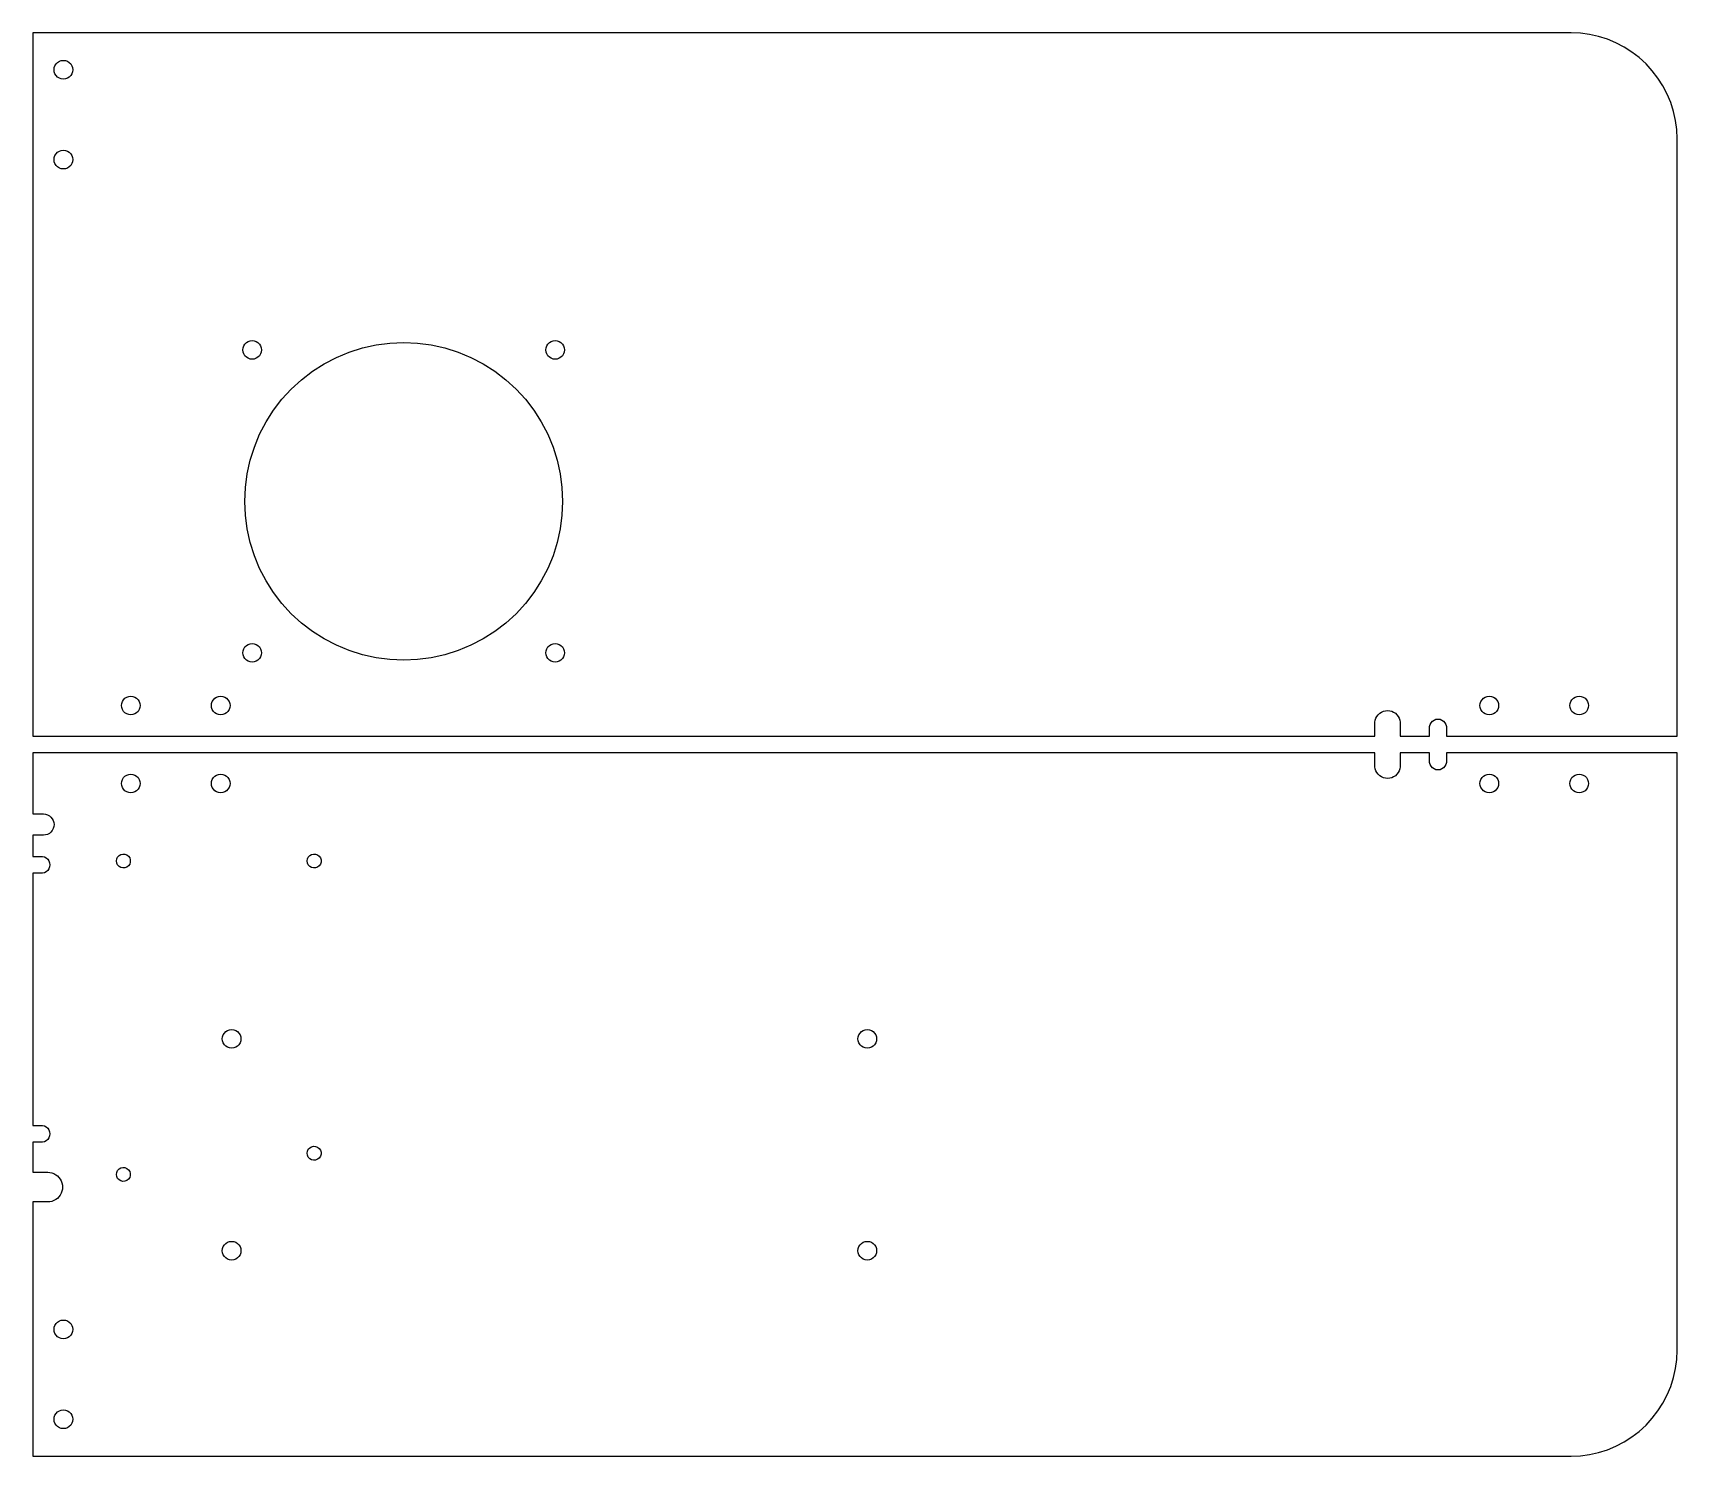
# Model space of a CAD drawing. Header units: metres. Extents: x 0 to 388, y -170 to 166.
import ezdxf

# ---------------------------------------------------------------- set-up
doc = ezdxf.new("R2010")
doc.units = ezdxf.units.M

msp = doc.modelspace()

# ---------------------------------------------------------------- linework, layer by layer
for p, q in [((363, 166), (0, 166)), ((0, 166), (0, 0)), ((365.179, 165.905), (363, 166)), ((367.341, 165.62), (365.179, 165.905)), ((369.47, 165.148), (367.341, 165.62)), ((371.55, 164.492), (369.47, 165.148)), ((373.565, 163.658), (371.55, 164.492)), ((375.5, 162.651), (373.565, 163.658)), ((5.82831, 159.02), (6.24545, 159.282)), ((6.24545, 159.282), (6.71045, 159.445)), ((6.71045, 159.445), (7.2, 159.5)), ((7.2, 159.5), (7.68954, 159.445)), ((7.68954, 159.445), (8.15454, 159.282)), ((8.15454, 159.282), (8.57167, 159.02)), ((377.339, 161.479), (375.5, 162.651)), ((379.07, 160.151), (377.339, 161.479)), ((380.678, 158.678), (379.07, 160.151)), ((4.99998, 157.3), (5.05515, 157.79)), ((5.05515, 156.81), (4.99998, 157.3)), ((5.05515, 157.79), (5.21786, 158.255)), ((5.21786, 156.345), (5.05515, 156.81)), ((5.21786, 158.255), (5.47997, 158.672)), ((5.47997, 155.928), (5.21786, 156.345)), ((5.47997, 158.672), (5.82831, 159.02)), ((5.82831, 155.58), (5.47997, 155.928)), ((6.24545, 155.318), (5.82831, 155.58)), ((6.71045, 155.155), (6.24545, 155.318)), ((8.15454, 155.318), (7.68954, 155.155)), ((8.57167, 155.58), (8.15454, 155.318)), ((8.57167, 159.02), (8.92003, 158.672)), ((8.92003, 155.928), (8.57167, 155.58)), ((8.92003, 158.672), (9.18213, 158.255)), ((9.18213, 156.345), (8.92003, 155.928)), ((9.18213, 158.255), (9.34483, 157.79)), ((9.34483, 156.81), (9.18213, 156.345)), ((9.34483, 157.79), (9.39999, 157.3)), ((9.39999, 157.3), (9.34483, 156.81)), ((382.151, 157.07), (380.678, 158.678)), ((383.479, 155.339), (382.151, 157.07)), ((384.651, 153.5), (383.479, 155.339)), ((7.2, 155.1), (6.71045, 155.155)), ((7.68954, 155.155), (7.2, 155.1)), ((385.658, 151.565), (384.651, 153.5)), ((386.492, 149.55), (385.658, 151.565)), ((387.148, 147.47), (386.492, 149.55)), ((387.62, 145.341), (387.148, 147.47)), ((387.905, 143.179), (387.62, 145.341)), ((388, 141), (387.905, 143.179)), ((388, 0), (388, 141)), ((4.99998, 136.08), (5.05515, 136.57)), ((5.05515, 135.59), (4.99998, 136.08)), ((5.05515, 136.57), (5.21786, 137.035)), ((5.21786, 137.035), (5.47997, 137.452)), ((5.47997, 137.452), (5.82831, 137.8)), ((5.82831, 137.8), (6.24545, 138.062)), ((6.24545, 138.062), (6.71045, 138.225)), ((6.71045, 138.225), (7.2, 138.28)), ((7.2, 138.28), (7.68954, 138.225)), ((7.68954, 138.225), (8.15454, 138.062)), ((8.15454, 138.062), (8.57167, 137.8)), ((8.57167, 137.8), (8.92003, 137.452)), ((8.92003, 137.452), (9.18213, 137.035)), ((9.18213, 137.035), (9.34483, 136.57)), ((9.34483, 136.57), (9.39999, 136.08)), ((9.39999, 136.08), (9.34483, 135.59)), ((5.21786, 135.125), (5.05515, 135.59)), ((5.47997, 134.708), (5.21786, 135.125)), ((5.82831, 134.36), (5.47997, 134.708)), ((6.24545, 134.098), (5.82831, 134.36)), ((6.71045, 133.935), (6.24545, 134.098)), ((7.2, 133.88), (6.71045, 133.935)), ((7.68954, 133.935), (7.2, 133.88)), ((8.15454, 134.098), (7.68954, 133.935)), ((8.57167, 134.36), (8.15454, 134.098)), ((8.92003, 134.708), (8.57167, 134.36)), ((9.18213, 135.125), (8.92003, 134.708)), ((9.34483, 135.59), (9.18213, 135.125)), ((50.3783, 92.87), (50.7955, 93.1321)), ((50.7955, 93.1321), (51.2605, 93.2948)), ((51.2605, 93.2948), (51.75, 93.35)), ((51.75, 93.35), (52.2395, 93.2948)), ((52.2395, 93.2948), (52.7045, 93.1321)), ((52.7045, 93.1321), (53.1217, 92.87)), ((121.878, 92.87), (122.295, 93.1321)), ((122.295, 93.1321), (122.76, 93.2948)), ((122.76, 93.2948), (123.25, 93.35)), ((123.25, 93.35), (123.74, 93.2948)), ((123.74, 93.2948), (124.205, 93.1321)), ((124.205, 93.1321), (124.622, 92.87)), ((49.55, 91.15), (49.6051, 91.6395)), ((49.6051, 90.6604), (49.55, 91.15)), ((49.6051, 91.6395), (49.7679, 92.1045)), ((49.7679, 90.1954), (49.6051, 90.6604)), ((49.7679, 92.1045), (50.03, 92.5217)), ((50.03, 89.7783), (49.7679, 90.1954)), ((50.03, 92.5217), (50.3783, 92.87)), ((50.3783, 89.43), (50.03, 89.7783)), ((50.7955, 89.1679), (50.3783, 89.43)), ((53.1217, 89.43), (52.7045, 89.1679)), ((53.1217, 92.87), (53.47, 92.5217)), ((53.47, 89.7783), (53.1217, 89.43)), ((53.47, 92.5217), (53.7321, 92.1045)), ((53.7321, 90.1954), (53.47, 89.7783)), ((53.7321, 92.1045), (53.8948, 91.6395)), ((53.8948, 90.6604), (53.7321, 90.1954)), ((53.8948, 91.6395), (53.95, 91.15)), ((53.95, 91.15), (53.8948, 90.6604)), ((68.75, 87.8759), (71.6518, 89.3865)), ((71.6518, 89.3865), (74.6742, 90.6385)), ((74.6742, 90.6385), (77.7943, 91.6222)), ((77.7943, 91.6222), (80.9882, 92.3303)), ((80.9882, 92.3303), (84.2317, 92.7573)), ((84.2317, 92.7573), (87.5, 92.9)), ((87.5, 92.9), (90.7683, 92.7573)), ((90.7683, 92.7573), (94.0118, 92.3303)), ((94.0118, 92.3303), (97.2057, 91.6222)), ((97.2057, 91.6222), (100.326, 90.6385)), ((100.326, 90.6385), (103.348, 89.3865)), ((103.348, 89.3865), (106.25, 87.8759)), ((121.05, 91.15), (121.105, 91.6395)), ((121.105, 90.6604), (121.05, 91.15)), ((121.105, 91.6395), (121.268, 92.1045)), ((121.268, 90.1954), (121.105, 90.6604)), ((121.268, 92.1045), (121.53, 92.5217)), ((121.53, 89.7783), (121.268, 90.1954)), ((121.53, 92.5217), (121.878, 92.87)), ((121.878, 89.43), (121.53, 89.7783)), ((122.295, 89.1679), (121.878, 89.43)), ((124.622, 89.43), (124.205, 89.1679)), ((124.622, 92.87), (124.97, 92.5217)), ((124.97, 89.7783), (124.622, 89.43)), ((124.97, 92.5217), (125.232, 92.1045)), ((125.232, 90.1954), (124.97, 89.7783)), ((125.232, 92.1045), (125.395, 91.6395)), ((125.395, 90.6604), (125.232, 90.1954)), ((125.395, 91.6395), (125.45, 91.15)), ((125.45, 91.15), (125.395, 90.6604)), ((51.2605, 89.0052), (50.7955, 89.1679)), ((51.75, 88.95), (51.2605, 89.0052)), ((52.2395, 89.0052), (51.75, 88.95)), ((52.7045, 89.1679), (52.2395, 89.0052)), ((63.3955, 84.1267), (65.9909, 86.1182)), ((65.9909, 86.1182), (68.75, 87.8759)), ((106.25, 87.8759), (109.009, 86.1182)), ((109.009, 86.1182), (111.605, 84.1267)), ((122.76, 89.0052), (122.295, 89.1679)), ((123.25, 88.95), (122.76, 89.0052)), ((123.74, 89.0052), (123.25, 88.95)), ((124.205, 89.1679), (123.74, 89.0052)), ((58.7733, 79.5045), (60.9835, 81.9165)), ((60.9835, 81.9165), (63.3955, 84.1267)), ((111.605, 84.1267), (114.016, 81.9165)), ((114.016, 81.9165), (116.227, 79.5045)), ((56.7818, 76.9091), (58.7733, 79.5045)), ((116.227, 79.5045), (118.218, 76.9091)), ((53.5135, 71.2482), (55.024, 74.15)), ((55.024, 74.15), (56.7818, 76.9091)), ((118.218, 76.9091), (119.976, 74.15)), ((119.976, 74.15), (121.487, 71.2482)), ((52.2615, 68.2258), (53.5135, 71.2482)), ((121.487, 71.2482), (122.738, 68.2258)), ((51.2778, 65.1057), (52.2615, 68.2258)), ((122.738, 68.2258), (123.722, 65.1057)), ((50.5697, 61.9118), (51.2778, 65.1057)), ((123.722, 65.1057), (124.43, 61.9118)), ((50, 55.4), (50.1427, 58.6683)), ((50.1427, 58.6683), (50.5697, 61.9118)), ((124.43, 61.9118), (124.857, 58.6683)), ((124.857, 58.6683), (125, 55.4)), ((50.1427, 52.1317), (50, 55.4)), ((125, 55.4), (124.857, 52.1317)), ((50.5697, 48.8882), (50.1427, 52.1317)), ((124.857, 52.1317), (124.43, 48.8882)), ((51.2778, 45.6943), (50.5697, 48.8882)), ((124.43, 48.8882), (123.722, 45.6943)), ((52.2615, 42.5742), (51.2778, 45.6943)), ((123.722, 45.6943), (122.738, 42.5742)), ((53.5135, 39.5518), (52.2615, 42.5742)), ((55.024, 36.65), (53.5135, 39.5518)), ((121.487, 39.5518), (119.976, 36.65)), ((122.738, 42.5742), (121.487, 39.5518)), ((56.7818, 33.8909), (55.024, 36.65)), ((119.976, 36.65), (118.218, 33.8909)), ((58.7733, 31.2955), (56.7818, 33.8909)), ((60.9835, 28.8835), (58.7733, 31.2955)), ((116.227, 31.2955), (114.016, 28.8835)), ((118.218, 33.8909), (116.227, 31.2955)), ((63.3955, 26.6733), (60.9835, 28.8835)), ((114.016, 28.8835), (111.605, 26.6733)), ((65.9909, 24.6818), (63.3955, 26.6733)), ((68.75, 22.924), (65.9909, 24.6818)), ((109.009, 24.6818), (106.25, 22.924)), ((111.605, 26.6733), (109.009, 24.6818)), ((49.55, 19.65), (49.6051, 20.1395)), ((49.6051, 19.1604), (49.55, 19.65)), ((49.6051, 20.1395), (49.7679, 20.6045)), ((49.7679, 20.6045), (50.03, 21.0217)), ((50.03, 21.0217), (50.3783, 21.37)), ((50.3783, 21.37), (50.7955, 21.6321)), ((50.7955, 21.6321), (51.2605, 21.7948)), ((51.2605, 21.7948), (51.75, 21.85)), ((51.75, 21.85), (52.2395, 21.7948)), ((52.2395, 21.7948), (52.7045, 21.6321)), ((52.7045, 21.6321), (53.1217, 21.37)), ((53.1217, 21.37), (53.47, 21.0217)), ((53.47, 21.0217), (53.7321, 20.6045)), ((53.7321, 20.6045), (53.8948, 20.1395)), ((53.8948, 20.1395), (53.95, 19.65)), ((53.95, 19.65), (53.8948, 19.1604)), ((71.6518, 21.4135), (68.75, 22.924)), ((74.6742, 20.1615), (71.6518, 21.4135)), ((77.7943, 19.1778), (74.6742, 20.1615)), ((100.326, 20.1615), (97.2057, 19.1778)), ((103.348, 21.4135), (100.326, 20.1615)), ((106.25, 22.924), (103.348, 21.4135)), ((121.05, 19.65), (121.105, 20.1395)), ((121.105, 19.1604), (121.05, 19.65)), ((121.105, 20.1395), (121.268, 20.6045)), ((121.268, 20.6045), (121.53, 21.0217)), ((121.53, 21.0217), (121.878, 21.37)), ((121.878, 21.37), (122.295, 21.6321)), ((122.295, 21.6321), (122.76, 21.7948)), ((122.76, 21.7948), (123.25, 21.85)), ((123.25, 21.85), (123.74, 21.7948)), ((123.74, 21.7948), (124.205, 21.6321)), ((124.205, 21.6321), (124.622, 21.37)), ((124.622, 21.37), (124.97, 21.0217)), ((124.97, 21.0217), (125.232, 20.6045)), ((125.232, 20.6045), (125.395, 20.1395)), ((125.395, 20.1395), (125.45, 19.65)), ((125.45, 19.65), (125.395, 19.1604)), ((49.7679, 18.6954), (49.6051, 19.1604)), ((50.03, 18.2783), (49.7679, 18.6954)), ((50.3783, 17.93), (50.03, 18.2783)), ((50.7955, 17.6679), (50.3783, 17.93)), ((51.2605, 17.5052), (50.7955, 17.6679)), ((51.75, 17.45), (51.2605, 17.5052)), ((52.2395, 17.5052), (51.75, 17.45)), ((52.7045, 17.6679), (52.2395, 17.5052)), ((53.1217, 17.93), (52.7045, 17.6679)), ((53.47, 18.2783), (53.1217, 17.93)), ((53.7321, 18.6954), (53.47, 18.2783)), ((53.8948, 19.1604), (53.7321, 18.6954)), ((80.9882, 18.4697), (77.7943, 19.1778)), ((84.2317, 18.0427), (80.9882, 18.4697)), ((87.5, 17.9), (84.2317, 18.0427)), ((90.7683, 18.0427), (87.5, 17.9)), ((94.0118, 18.4697), (90.7683, 18.0427)), ((97.2057, 19.1778), (94.0118, 18.4697)), ((121.268, 18.6954), (121.105, 19.1604)), ((121.53, 18.2783), (121.268, 18.6954)), ((121.878, 17.93), (121.53, 18.2783)), ((122.295, 17.6679), (121.878, 17.93)), ((122.76, 17.5052), (122.295, 17.6679)), ((123.25, 17.45), (122.76, 17.5052)), ((123.74, 17.5052), (123.25, 17.45)), ((124.205, 17.6679), (123.74, 17.5052)), ((124.622, 17.93), (124.205, 17.6679)), ((124.97, 18.2783), (124.622, 17.93)), ((125.232, 18.6954), (124.97, 18.2783)), ((125.395, 19.1604), (125.232, 18.6954)), ((20.9552, 7.68954), (21.1179, 8.15454)), ((21.1179, 8.15454), (21.38, 8.57167)), ((21.38, 8.57167), (21.7283, 8.92003)), ((21.7283, 8.92003), (22.1454, 9.18213)), ((22.1454, 9.18213), (22.6104, 9.34483)), ((22.6104, 9.34483), (23.1, 9.39999)), ((23.1, 9.39999), (23.5895, 9.34483)), ((23.5895, 9.34483), (24.0545, 9.18213)), ((24.0545, 9.18213), (24.4717, 8.92003)), ((24.4717, 8.92003), (24.82, 8.57167)), ((24.82, 8.57167), (25.0821, 8.15454)), ((25.0821, 8.15454), (25.2448, 7.68954)), ((42.1752, 7.68954), (42.3379, 8.15454)), ((42.3379, 8.15454), (42.6, 8.57167)), ((42.6, 8.57167), (42.9483, 8.92003)), ((42.9483, 8.92003), (43.3654, 9.18213)), ((43.3654, 9.18213), (43.8304, 9.34483)), ((43.8304, 9.34483), (44.32, 9.39999)), ((44.32, 9.39999), (44.8095, 9.34483)), ((44.8095, 9.34483), (45.2745, 9.18213)), ((45.2745, 9.18213), (45.6917, 8.92003)), ((45.6917, 8.92003), (46.04, 8.57167)), ((46.04, 8.57167), (46.3021, 8.15454)), ((46.3021, 8.15454), (46.4648, 7.68954)), ((341.535, 7.68954), (341.698, 8.15454)), ((341.698, 8.15454), (341.96, 8.57167)), ((341.96, 8.57167), (342.308, 8.92003)), ((342.308, 8.92003), (342.725, 9.18213)), ((342.725, 9.18213), (343.19, 9.34483)), ((343.19, 9.34483), (343.68, 9.39999)), ((343.68, 9.39999), (344.17, 9.34483)), ((344.17, 9.34483), (344.635, 9.18213)), ((344.635, 9.18213), (345.052, 8.92003)), ((345.052, 8.92003), (345.4, 8.57167)), ((345.4, 8.57167), (345.662, 8.15454)), ((345.662, 8.15454), (345.825, 7.68954)), ((362.755, 7.68954), (362.918, 8.15454)), ((362.918, 8.15454), (363.18, 8.57167)), ((363.18, 8.57167), (363.528, 8.92003)), ((363.528, 8.92003), (363.945, 9.18213)), ((363.945, 9.18213), (364.41, 9.34483)), ((364.41, 9.34483), (364.9, 9.39999)), ((364.9, 9.39999), (365.39, 9.34483)), ((365.39, 9.34483), (365.855, 9.18213)), ((365.855, 9.18213), (366.272, 8.92003)), ((366.272, 8.92003), (366.62, 8.57167)), ((366.62, 8.57167), (366.882, 8.15454)), ((366.882, 8.15454), (367.045, 7.68954)), ((20.9, 7.2), (20.9552, 7.68954)), ((20.9552, 6.71045), (20.9, 7.2)), ((21.1179, 6.24545), (20.9552, 6.71045)), ((21.38, 5.82831), (21.1179, 6.24545)), ((21.7283, 5.47997), (21.38, 5.82831)), ((22.1454, 5.21786), (21.7283, 5.47997)), ((22.6104, 5.05515), (22.1454, 5.21786)), ((23.1, 4.99998), (22.6104, 5.05515)), ((23.5895, 5.05515), (23.1, 4.99998)), ((24.0545, 5.21786), (23.5895, 5.05515)), ((24.4717, 5.47997), (24.0545, 5.21786)), ((24.82, 5.82831), (24.4717, 5.47997)), ((25.0821, 6.24545), (24.82, 5.82831)), ((25.2448, 6.71045), (25.0821, 6.24545)), ((25.2448, 7.68954), (25.3, 7.2)), ((25.3, 7.2), (25.2448, 6.71045)), ((42.12, 7.2), (42.1752, 7.68954)), ((42.1752, 6.71045), (42.12, 7.2)), ((42.3379, 6.24545), (42.1752, 6.71045)), ((42.6, 5.82831), (42.3379, 6.24545)), ((42.9483, 5.47997), (42.6, 5.82831)), ((43.3654, 5.21786), (42.9483, 5.47997)), ((43.8304, 5.05515), (43.3654, 5.21786)), ((44.32, 4.99998), (43.8304, 5.05515)), ((44.8095, 5.05515), (44.32, 4.99998)), ((45.2745, 5.21786), (44.8095, 5.05515)), ((45.6917, 5.47997), (45.2745, 5.21786)), ((46.04, 5.82831), (45.6917, 5.47997)), ((46.3021, 6.24545), (46.04, 5.82831)), ((46.4648, 6.71045), (46.3021, 6.24545)), ((46.4648, 7.68954), (46.52, 7.2)), ((46.52, 7.2), (46.4648, 6.71045)), ((316.772, 3.73645), (316.933, 4.20508)), ((316.933, 4.20508), (317.168, 4.64084)), ((317.168, 4.64084), (317.473, 5.03183)), ((317.473, 5.03183), (317.837, 5.36742)), ((317.837, 5.36742), (318.252, 5.63841)), ((318.252, 5.63841), (318.706, 5.83745)), ((318.706, 5.83745), (319.186, 5.95908)), ((319.186, 5.95908), (319.68, 6)), ((319.68, 6), (320.174, 5.95908)), ((320.174, 5.95908), (320.654, 5.83745)), ((320.654, 5.83745), (321.108, 5.63841)), ((321.108, 5.63841), (321.523, 5.36742)), ((321.523, 5.36742), (321.887, 5.03183)), ((321.887, 5.03183), (322.191, 4.64084)), ((322.191, 4.64084), (322.427, 4.20508)), ((322.427, 4.20508), (322.588, 3.73645)), ((330.651, 3.7709), (331.101, 3.94188)), ((331.101, 3.94188), (331.58, 4)), ((331.58, 4), (332.059, 3.94188)), ((332.059, 3.94188), (332.509, 3.7709)), ((341.48, 7.2), (341.535, 7.68954)), ((341.535, 6.71045), (341.48, 7.2)), ((341.698, 6.24545), (341.535, 6.71045)), ((341.96, 5.82831), (341.698, 6.24545)), ((342.308, 5.47997), (341.96, 5.82831)), ((342.725, 5.21786), (342.308, 5.47997)), ((343.19, 5.05515), (342.725, 5.21786)), ((343.68, 4.99998), (343.19, 5.05515)), ((344.17, 5.05515), (343.68, 4.99998)), ((344.635, 5.21786), (344.17, 5.05515)), ((345.052, 5.47997), (344.635, 5.21786)), ((345.4, 5.82831), (345.052, 5.47997)), ((345.662, 6.24545), (345.4, 5.82831)), ((345.825, 6.71045), (345.662, 6.24545)), ((345.825, 7.68954), (345.88, 7.2)), ((345.88, 7.2), (345.825, 6.71045)), ((362.7, 7.2), (362.755, 7.68954)), ((362.755, 6.71045), (362.7, 7.2)), ((362.918, 6.24545), (362.755, 6.71045)), ((363.18, 5.82831), (362.918, 6.24545)), ((363.528, 5.47997), (363.18, 5.82831)), ((363.945, 5.21786), (363.528, 5.47997)), ((364.41, 5.05515), (363.945, 5.21786)), ((364.9, 4.99998), (364.41, 5.05515)), ((365.39, 5.05515), (364.9, 4.99998)), ((365.855, 5.21786), (365.39, 5.05515)), ((366.272, 5.47997), (365.855, 5.21786)), ((366.62, 5.82831), (366.272, 5.47997)), ((366.882, 6.24545), (366.62, 5.82831)), ((367.045, 6.71045), (366.882, 6.24545)), ((367.045, 7.68954), (367.1, 7.2)), ((367.1, 7.2), (367.045, 6.71045)), ((0, 0), (316.69, 0)), ((316.69, 3.24773), (316.772, 3.73645)), ((316.69, 0), (316.69, 3.24773)), ((322.588, 3.73645), (322.67, 3.24773)), ((322.67, 3.24773), (322.67, 0)), ((322.67, 0), (329.595, 0)), ((329.595, 2.24106), (329.71, 2.7092)), ((329.595, 0), (329.595, 2.24106)), ((329.71, 2.7092), (329.934, 3.13612)), ((329.934, 3.13612), (330.254, 3.49701)), ((330.254, 3.49701), (330.651, 3.7709)), ((332.509, 3.7709), (332.906, 3.49701)), ((332.906, 3.49701), (333.226, 3.13612)), ((333.226, 3.13612), (333.45, 2.7092)), ((333.45, 2.7092), (333.565, 2.24106)), ((333.565, 2.24106), (333.565, 0)), ((333.565, 0), (388, 0)), ((316.69, -4), (0, -4)), ((0, -4), (0, -18.4)), ((316.69, -7.24773), (316.69, -4)), ((316.772, -7.73645), (316.69, -7.24773)), ((316.933, -8.20508), (316.772, -7.73645)), ((322.588, -7.73645), (322.427, -8.20508)), ((322.67, -7.24773), (322.588, -7.73645)), ((329.595, -4), (322.67, -4)), ((322.67, -4), (322.67, -7.24773)), ((329.595, -6.24106), (329.595, -4)), ((329.71, -6.7092), (329.595, -6.24106)), ((329.934, -7.13612), (329.71, -6.7092)), ((330.254, -7.49701), (329.934, -7.13612)), ((330.651, -7.7709), (330.254, -7.49701)), ((332.906, -7.49701), (332.509, -7.7709)), ((333.226, -7.13612), (332.906, -7.49701)), ((333.45, -6.7092), (333.226, -7.13612)), ((333.565, -6.24106), (333.45, -6.7092)), ((388, -4), (333.565, -4)), ((333.565, -4), (333.565, -6.24106)), ((388, -145), (388, -4)), ((20.9, -11.2), (20.9552, -10.7104)), ((20.9552, -11.6895), (20.9, -11.2)), ((20.9552, -10.7104), (21.1179, -10.2455)), ((21.1179, -10.2455), (21.38, -9.82831)), ((21.38, -9.82831), (21.7283, -9.47997)), ((21.7283, -9.47997), (22.1454, -9.21786)), ((22.1454, -9.21786), (22.6104, -9.05515)), ((22.6104, -9.05515), (23.1, -8.99998)), ((23.1, -8.99998), (23.5895, -9.05515)), ((23.5895, -9.05515), (24.0545, -9.21786)), ((24.0545, -9.21786), (24.4717, -9.47997)), ((24.4717, -9.47997), (24.82, -9.82831)), ((24.82, -9.82831), (25.0821, -10.2455)), ((25.0821, -10.2455), (25.2448, -10.7104)), ((25.2448, -10.7104), (25.3, -11.2)), ((25.3, -11.2), (25.2448, -11.6895)), ((42.12, -11.2), (42.1752, -10.7104)), ((42.1752, -11.6895), (42.12, -11.2)), ((42.1752, -10.7104), (42.3379, -10.2455)), ((42.3379, -10.2455), (42.6, -9.82831)), ((42.6, -9.82831), (42.9483, -9.47997)), ((42.9483, -9.47997), (43.3654, -9.21786)), ((43.3654, -9.21786), (43.8304, -9.05515)), ((43.8304, -9.05515), (44.32, -8.99998)), ((44.32, -8.99998), (44.8095, -9.05515)), ((44.8095, -9.05515), (45.2745, -9.21786)), ((45.2745, -9.21786), (45.6917, -9.47997)), ((45.6917, -9.47997), (46.04, -9.82831)), ((46.04, -9.82831), (46.3021, -10.2455)), ((46.3021, -10.2455), (46.4648, -10.7104)), ((46.4648, -10.7104), (46.52, -11.2)), ((46.52, -11.2), (46.4648, -11.6895)), ((317.168, -8.64084), (316.933, -8.20508)), ((317.473, -9.03183), (317.168, -8.64084)), ((317.837, -9.36742), (317.473, -9.03183)), ((318.252, -9.63841), (317.837, -9.36742)), ((318.706, -9.83745), (318.252, -9.63841)), ((319.186, -9.95908), (318.706, -9.83745)), ((319.68, -10), (319.186, -9.95908)), ((320.174, -9.95908), (319.68, -10)), ((320.654, -9.83745), (320.174, -9.95908)), ((321.108, -9.63841), (320.654, -9.83745)), ((321.523, -9.36742), (321.108, -9.63841)), ((321.887, -9.03183), (321.523, -9.36742)), ((322.191, -8.64084), (321.887, -9.03183)), ((322.427, -8.20508), (322.191, -8.64084)), ((331.101, -7.94188), (330.651, -7.7709)), ((331.58, -8), (331.101, -7.94188)), ((332.059, -7.94188), (331.58, -8)), ((332.509, -7.7709), (332.059, -7.94188)), ((341.48, -11.2), (341.535, -10.7104)), ((341.535, -11.6895), (341.48, -11.2)), ((341.535, -10.7104), (341.698, -10.2455)), ((341.698, -10.2455), (341.96, -9.82831)), ((341.96, -9.82831), (342.308, -9.47997)), ((342.308, -9.47997), (342.725, -9.21786)), ((342.725, -9.21786), (343.19, -9.05515)), ((343.19, -9.05515), (343.68, -8.99998)), ((343.68, -8.99998), (344.17, -9.05515)), ((344.17, -9.05515), (344.635, -9.21786)), ((344.635, -9.21786), (345.052, -9.47997)), ((345.052, -9.47997), (345.4, -9.82831)), ((345.4, -9.82831), (345.662, -10.2455)), ((345.662, -10.2455), (345.825, -10.7104)), ((345.825, -10.7104), (345.88, -11.2)), ((345.88, -11.2), (345.825, -11.6895)), ((362.7, -11.2), (362.755, -10.7104)), ((362.755, -11.6895), (362.7, -11.2)), ((362.755, -10.7104), (362.918, -10.2455)), ((362.918, -10.2455), (363.18, -9.82831)), ((363.18, -9.82831), (363.528, -9.47997)), ((363.528, -9.47997), (363.945, -9.21786)), ((363.945, -9.21786), (364.41, -9.05515)), ((364.41, -9.05515), (364.9, -8.99998)), ((364.9, -8.99998), (365.39, -9.05515)), ((365.39, -9.05515), (365.855, -9.21786)), ((365.855, -9.21786), (366.272, -9.47997)), ((366.272, -9.47997), (366.62, -9.82831)), ((366.62, -9.82831), (366.882, -10.2455)), ((366.882, -10.2455), (367.045, -10.7104)), ((367.045, -10.7104), (367.1, -11.2)), ((367.1, -11.2), (367.045, -11.6895)), ((21.1179, -12.1545), (20.9552, -11.6895)), ((21.38, -12.5717), (21.1179, -12.1545)), ((21.7283, -12.92), (21.38, -12.5717)), ((22.1454, -13.1821), (21.7283, -12.92)), ((22.6104, -13.3448), (22.1454, -13.1821)), ((23.1, -13.4), (22.6104, -13.3448)), ((23.5895, -13.3448), (23.1, -13.4)), ((24.0545, -13.1821), (23.5895, -13.3448)), ((24.4717, -12.92), (24.0545, -13.1821)), ((24.82, -12.5717), (24.4717, -12.92)), ((25.0821, -12.1545), (24.82, -12.5717)), ((25.2448, -11.6895), (25.0821, -12.1545)), ((42.3379, -12.1545), (42.1752, -11.6895)), ((42.6, -12.5717), (42.3379, -12.1545)), ((42.9483, -12.92), (42.6, -12.5717)), ((43.3654, -13.1821), (42.9483, -12.92)), ((43.8304, -13.3448), (43.3654, -13.1821)), ((44.32, -13.4), (43.8304, -13.3448)), ((44.8095, -13.3448), (44.32, -13.4)), ((45.2745, -13.1821), (44.8095, -13.3448)), ((45.6917, -12.92), (45.2745, -13.1821)), ((46.04, -12.5717), (45.6917, -12.92)), ((46.3021, -12.1545), (46.04, -12.5717)), ((46.4648, -11.6895), (46.3021, -12.1545)), ((341.698, -12.1545), (341.535, -11.6895)), ((341.96, -12.5717), (341.698, -12.1545)), ((342.308, -12.92), (341.96, -12.5717)), ((342.725, -13.1821), (342.308, -12.92)), ((343.19, -13.3448), (342.725, -13.1821)), ((343.68, -13.4), (343.19, -13.3448)), ((344.17, -13.3448), (343.68, -13.4)), ((344.635, -13.1821), (344.17, -13.3448)), ((345.052, -12.92), (344.635, -13.1821)), ((345.4, -12.5717), (345.052, -12.92)), ((345.662, -12.1545), (345.4, -12.5717)), ((345.825, -11.6895), (345.662, -12.1545)), ((362.918, -12.1545), (362.755, -11.6895)), ((363.18, -12.5717), (362.918, -12.1545)), ((363.528, -12.92), (363.18, -12.5717)), ((363.945, -13.1821), (363.528, -12.92)), ((364.41, -13.3448), (363.945, -13.1821)), ((364.9, -13.4), (364.41, -13.3448)), ((365.39, -13.3448), (364.9, -13.4)), ((365.855, -13.1821), (365.39, -13.3448)), ((366.272, -12.92), (365.855, -13.1821)), ((366.62, -12.5717), (366.272, -12.92)), ((366.882, -12.1545), (366.62, -12.5717)), ((367.045, -11.6895), (366.882, -12.1545)), ((0, -18.4), (2.5, -18.4)), ((2.5, -18.4), (2.98772, -18.448)), ((2.98772, -18.448), (3.4567, -18.5903)), ((3.4567, -18.5903), (3.88892, -18.8213)), ((3.88892, -18.8213), (4.26776, -19.1322)), ((4.26776, -19.1322), (4.57866, -19.5111)), ((3.4567, -23.2097), (2.98772, -23.352)), ((3.88892, -22.9787), (3.4567, -23.2097)), ((4.26776, -22.6678), (3.88892, -22.9787)), ((4.57866, -22.2889), (4.26776, -22.6678)), ((4.57866, -19.5111), (4.80969, -19.9433)), ((4.80969, -21.8567), (4.57866, -22.2889)), ((4.80969, -19.9433), (4.95195, -20.4123)), ((4.95195, -21.3877), (4.80969, -21.8567)), ((4.95195, -20.4123), (5, -20.9)), ((5, -20.9), (4.95195, -21.3877)), ((2.49998, -23.4), (0, -23.4)), ((0, -23.4), (0, -28.4146)), ((2.98772, -23.352), (2.49998, -23.4)), ((0, -28.4146), (2.24106, -28.4146)), ((2.24106, -28.4146), (2.7092, -28.53)), ((2.7092, -28.53), (3.13612, -28.754)), ((3.13612, -28.754), (3.49701, -29.0737)), ((3.49701, -29.0737), (3.7709, -29.4706)), ((3.7709, -29.4706), (3.94188, -29.9214)), ((3.94188, -30.8786), (3.7709, -31.3294)), ((3.94188, -29.9214), (4, -30.4)), ((4, -30.4), (3.94188, -30.8786)), ((19.71, -29.5), (19.7833, -29.0136)), ((19.7833, -29.9863), (19.71, -29.5)), ((19.7833, -29.0136), (19.9967, -28.5705)), ((19.9967, -30.4295), (19.7833, -29.9863)), ((19.9967, -28.5705), (20.3312, -28.21)), ((20.3312, -30.79), (19.9967, -30.4295)), ((20.3312, -28.21), (20.7572, -27.9641)), ((20.7572, -31.0359), (20.3312, -30.79)), ((20.7572, -27.9641), (21.2367, -27.8546)), ((21.2367, -31.1454), (20.7572, -31.0359)), ((21.2367, -27.8546), (21.7272, -27.8914)), ((21.7272, -27.8914), (22.185, -28.071)), ((22.185, -30.9289), (21.7272, -31.1086)), ((22.185, -28.071), (22.5695, -28.3777)), ((22.5695, -30.6223), (22.185, -30.9289)), ((22.5695, -28.3777), (22.8466, -28.7841)), ((22.8466, -30.2159), (22.5695, -30.6223)), ((22.8466, -28.7841), (22.9916, -29.2541)), ((22.9916, -29.7459), (22.8466, -30.2159)), ((22.9916, -29.2541), (22.9916, -29.7459)), ((64.71, -29.5), (64.7833, -29.0136)), ((64.7833, -29.9863), (64.71, -29.5)), ((64.7833, -29.0136), (64.9967, -28.5705)), ((64.9967, -30.4295), (64.7833, -29.9863)), ((64.9967, -28.5705), (65.3312, -28.21)), ((65.3312, -30.79), (64.9967, -30.4295)), ((65.3312, -28.21), (65.7572, -27.9641)), ((65.7572, -31.0359), (65.3312, -30.79)), ((65.7572, -27.9641), (66.2367, -27.8546)), ((66.2367, -31.1454), (65.7572, -31.0359)), ((66.2367, -27.8546), (66.7272, -27.8914)), ((66.7272, -27.8914), (67.185, -28.071)), ((67.185, -30.9289), (66.7272, -31.1086)), ((67.185, -28.071), (67.5695, -28.3777)), ((67.5695, -30.6223), (67.185, -30.9289)), ((67.5695, -28.3777), (67.8466, -28.7841)), ((67.8466, -30.2159), (67.5695, -30.6223)), ((67.8466, -28.7841), (67.9916, -29.2541)), ((67.9916, -29.7459), (67.8466, -30.2159)), ((67.9916, -29.2541), (67.9916, -29.7459)), ((2.24106, -32.3854), (0, -32.3854)), ((0, -32.3854), (0, -91.9146)), ((2.7092, -32.27), (2.24106, -32.3854)), ((3.13612, -32.046), (2.7092, -32.27)), ((3.49701, -31.7262), (3.13612, -32.046)), ((3.7709, -31.3294), (3.49701, -31.7262)), ((21.7272, -31.1086), (21.2367, -31.1454)), ((66.7272, -31.1086), (66.2367, -31.1454)), ((45.18, -70.1283), (45.5283, -69.78)), ((45.5283, -69.78), (45.9454, -69.5179)), ((45.9454, -69.5179), (46.4104, -69.3551)), ((46.4104, -69.3551), (46.9, -69.3)), ((46.9, -69.3), (47.3895, -69.3551)), ((47.3895, -69.3551), (47.8545, -69.5179)), ((47.8545, -69.5179), (48.2717, -69.78)), ((48.2717, -69.78), (48.62, -70.1283)), ((195.18, -70.1283), (195.528, -69.78)), ((195.528, -69.78), (195.945, -69.5179)), ((195.945, -69.5179), (196.41, -69.3551)), ((196.41, -69.3551), (196.9, -69.3)), ((196.9, -69.3), (197.39, -69.3551)), ((197.39, -69.3551), (197.855, -69.5179)), ((197.855, -69.5179), (198.272, -69.78)), ((198.272, -69.78), (198.62, -70.1283)), ((44.7, -71.5), (44.7552, -71.0105)), ((44.7552, -71.9895), (44.7, -71.5)), ((44.7552, -71.0105), (44.9179, -70.5455)), ((44.9179, -72.4545), (44.7552, -71.9895)), ((44.9179, -70.5455), (45.18, -70.1283)), ((45.18, -72.8717), (44.9179, -72.4545)), ((45.5283, -73.22), (45.18, -72.8717)), ((45.9454, -73.4821), (45.5283, -73.22)), ((46.4104, -73.6448), (45.9454, -73.4821)), ((46.9, -73.7), (46.4104, -73.6448)), ((47.3895, -73.6448), (46.9, -73.7)), ((47.8545, -73.4821), (47.3895, -73.6448)), ((48.2717, -73.22), (47.8545, -73.4821)), ((48.62, -72.8717), (48.2717, -73.22)), ((48.62, -70.1283), (48.8821, -70.5455)), ((48.8821, -72.4545), (48.62, -72.8717)), ((48.8821, -70.5455), (49.0448, -71.0105)), ((49.0448, -71.9895), (48.8821, -72.4545)), ((49.0448, -71.0105), (49.1, -71.5)), ((49.1, -71.5), (49.0448, -71.9895)), ((194.7, -71.5), (194.755, -71.0105)), ((194.755, -71.9895), (194.7, -71.5)), ((194.755, -71.0105), (194.918, -70.5455)), ((194.918, -72.4545), (194.755, -71.9895)), ((194.918, -70.5455), (195.18, -70.1283)), ((195.18, -72.8717), (194.918, -72.4545)), ((195.528, -73.22), (195.18, -72.8717)), ((195.945, -73.4821), (195.528, -73.22)), ((196.41, -73.6448), (195.945, -73.4821)), ((196.9, -73.7), (196.41, -73.6448)), ((197.39, -73.6448), (196.9, -73.7)), ((197.855, -73.4821), (197.39, -73.6448)), ((198.272, -73.22), (197.855, -73.4821)), ((198.62, -72.8717), (198.272, -73.22)), ((198.62, -70.1283), (198.882, -70.5455)), ((198.882, -72.4545), (198.62, -72.8717)), ((198.882, -70.5455), (199.045, -71.0105)), ((199.045, -71.9895), (198.882, -72.4545)), ((199.045, -71.0105), (199.1, -71.5)), ((199.1, -71.5), (199.045, -71.9895)), ((0, -91.9146), (2.24106, -91.9146)), ((2.24106, -91.9146), (2.7092, -92.03)), ((2.7092, -92.03), (3.13612, -92.254)), ((3.13612, -92.254), (3.49701, -92.5737)), ((3.49701, -92.5737), (3.7709, -92.9706)), ((3.7709, -92.9706), (3.94188, -93.4214)), ((2.24106, -95.8854), (0, -95.8854)), ((0, -95.8854), (0, -103)), ((2.7092, -95.77), (2.24106, -95.8854)), ((3.13612, -95.546), (2.7092, -95.77)), ((3.49701, -95.2262), (3.13612, -95.546)), ((3.7709, -94.8294), (3.49701, -95.2262)), ((3.94188, -94.3786), (3.7709, -94.8294)), ((3.94188, -93.4214), (4, -93.9)), ((4, -93.9), (3.94188, -94.3786)), ((65.3312, -97.21), (65.7572, -96.9641)), ((65.7572, -96.9641), (66.2367, -96.8546)), ((66.2367, -96.8546), (66.7272, -96.8914)), ((66.7272, -96.8914), (67.185, -97.071)), ((64.71, -98.5), (64.7833, -98.0136)), ((64.7833, -98.9863), (64.71, -98.5)), ((64.7833, -98.0136), (64.9967, -97.5705)), ((64.9967, -99.4295), (64.7833, -98.9863)), ((64.9967, -97.5705), (65.3312, -97.21)), ((65.3312, -99.79), (64.9967, -99.4295)), ((65.7572, -100.036), (65.3312, -99.79)), ((66.2367, -100.145), (65.7572, -100.036)), ((66.7272, -100.109), (66.2367, -100.145)), ((67.185, -99.9289), (66.7272, -100.109)), ((67.185, -97.071), (67.5695, -97.3777)), ((67.5695, -99.6223), (67.185, -99.9289)), ((67.5695, -97.3777), (67.8466, -97.7841)), ((67.8466, -99.2159), (67.5695, -99.6223)), ((67.8466, -97.7841), (67.9916, -98.2541)), ((67.9916, -98.7459), (67.8466, -99.2159)), ((67.9916, -98.2541), (67.9916, -98.7459)), ((0, -103), (3.5, -103)), ((3.5, -103), (3.99809, -103.036)), ((3.99809, -103.036), (4.48605, -103.142)), ((4.48605, -103.142), (4.95395, -103.316)), ((4.95395, -103.316), (5.39224, -103.556)), ((5.39224, -103.556), (5.79201, -103.855)), ((5.79201, -103.855), (6.14511, -104.208)), ((6.14511, -104.208), (6.44438, -104.608)), ((6.44438, -104.608), (6.6837, -105.046)), ((19.71, -103.5), (19.7833, -103.014)), ((19.7833, -103.986), (19.71, -103.5)), ((19.7833, -103.014), (19.9967, -102.571)), ((19.9967, -104.429), (19.7833, -103.986)), ((19.9967, -102.571), (20.3312, -102.21)), ((20.3312, -104.79), (19.9967, -104.429)), ((20.3312, -102.21), (20.7572, -101.964)), ((20.7572, -101.964), (21.2367, -101.855)), ((21.2367, -101.855), (21.7272, -101.891)), ((21.7272, -101.891), (22.185, -102.071)), ((22.185, -102.071), (22.5695, -102.378)), ((22.5695, -104.622), (22.185, -104.929)), ((22.5695, -102.378), (22.8466, -102.784)), ((22.8466, -104.216), (22.5695, -104.622)), ((22.8466, -102.784), (22.9916, -103.254)), ((22.9916, -103.746), (22.8466, -104.216)), ((22.9916, -103.254), (22.9916, -103.746)), ((6.44438, -108.392), (6.14511, -108.792)), ((6.6837, -107.954), (6.44438, -108.392)), ((6.6837, -105.046), (6.85822, -105.514)), ((6.85822, -107.486), (6.6837, -107.954)), ((6.85822, -105.514), (6.96437, -106.002)), ((6.96437, -106.998), (6.85822, -107.486)), ((6.96437, -106.002), (7, -106.5)), ((7, -106.5), (6.96437, -106.998)), ((20.7572, -105.036), (20.3312, -104.79)), ((21.2367, -105.145), (20.7572, -105.036)), ((21.7272, -105.109), (21.2367, -105.145)), ((22.185, -104.929), (21.7272, -105.109)), ((3.49998, -110), (0, -110)), ((0, -110), (0, -170)), ((3.99809, -109.964), (3.49998, -110)), ((4.48605, -109.858), (3.99809, -109.964)), ((4.95395, -109.684), (4.48605, -109.858)), ((5.39224, -109.444), (4.95395, -109.684)), ((5.79201, -109.145), (5.39224, -109.444)), ((6.14511, -108.792), (5.79201, -109.145)), ((44.9179, -120.545), (45.18, -120.128)), ((45.18, -120.128), (45.5283, -119.78)), ((45.5283, -119.78), (45.9454, -119.518)), ((45.9454, -119.518), (46.4104, -119.355)), ((46.4104, -119.355), (46.9, -119.3)), ((46.9, -119.3), (47.3895, -119.355)), ((47.3895, -119.355), (47.8545, -119.518)), ((47.8545, -119.518), (48.2717, -119.78)), ((48.2717, -119.78), (48.62, -120.128)), ((48.62, -120.128), (48.8821, -120.545)), ((194.918, -120.545), (195.18, -120.128)), ((195.18, -120.128), (195.528, -119.78)), ((195.528, -119.78), (195.945, -119.518)), ((195.945, -119.518), (196.41, -119.355)), ((196.41, -119.355), (196.9, -119.3)), ((196.9, -119.3), (197.39, -119.355)), ((197.39, -119.355), (197.855, -119.518)), ((197.855, -119.518), (198.272, -119.78)), ((198.272, -119.78), (198.62, -120.128)), ((198.62, -120.128), (198.882, -120.545)), ((44.7, -121.5), (44.7552, -121.01)), ((44.7552, -121.99), (44.7, -121.5)), ((44.7552, -121.01), (44.9179, -120.545)), ((44.9179, -122.455), (44.7552, -121.99)), ((45.18, -122.872), (44.9179, -122.455)), ((45.5283, -123.22), (45.18, -122.872)), ((45.9454, -123.482), (45.5283, -123.22)), ((46.4104, -123.645), (45.9454, -123.482)), ((46.9, -123.7), (46.4104, -123.645)), ((47.3895, -123.645), (46.9, -123.7)), ((47.8545, -123.482), (47.3895, -123.645)), ((48.2717, -123.22), (47.8545, -123.482)), ((48.62, -122.872), (48.2717, -123.22)), ((48.8821, -122.455), (48.62, -122.872)), ((48.8821, -120.545), (49.0448, -121.01)), ((49.0448, -121.99), (48.8821, -122.455)), ((49.0448, -121.01), (49.1, -121.5)), ((49.1, -121.5), (49.0448, -121.99)), ((194.7, -121.5), (194.755, -121.01)), ((194.755, -121.99), (194.7, -121.5)), ((194.755, -121.01), (194.918, -120.545)), ((194.918, -122.455), (194.755, -121.99)), ((195.18, -122.872), (194.918, -122.455)), ((195.528, -123.22), (195.18, -122.872)), ((195.945, -123.482), (195.528, -123.22)), ((196.41, -123.645), (195.945, -123.482)), ((196.9, -123.7), (196.41, -123.645)), ((197.39, -123.645), (196.9, -123.7)), ((197.855, -123.482), (197.39, -123.645)), ((198.272, -123.22), (197.855, -123.482)), ((198.62, -122.872), (198.272, -123.22)), ((198.882, -122.455), (198.62, -122.872)), ((198.882, -120.545), (199.045, -121.01)), ((199.045, -121.99), (198.882, -122.455)), ((199.045, -121.01), (199.1, -121.5)), ((199.1, -121.5), (199.045, -121.99)), ((4.99998, -140.08), (5.05515, -139.59)), ((5.05515, -139.59), (5.21786, -139.125)), ((5.21786, -139.125), (5.47997, -138.708)), ((5.47997, -138.708), (5.82831, -138.36)), ((5.82831, -138.36), (6.24545, -138.098)), ((6.24545, -138.098), (6.71045, -137.935)), ((6.71045, -137.935), (7.2, -137.88)), ((7.2, -137.88), (7.68954, -137.935)), ((7.68954, -137.935), (8.15454, -138.098)), ((8.15454, -138.098), (8.57167, -138.36)), ((8.57167, -138.36), (8.92003, -138.708)), ((8.92003, -138.708), (9.18213, -139.125)), ((9.18213, -139.125), (9.34483, -139.59)), ((9.34483, -139.59), (9.39999, -140.08)), ((5.05515, -140.57), (4.99998, -140.08)), ((5.21786, -141.035), (5.05515, -140.57)), ((5.47997, -141.452), (5.21786, -141.035)), ((5.82831, -141.8), (5.47997, -141.452)), ((6.24545, -142.062), (5.82831, -141.8)), ((6.71045, -142.225), (6.24545, -142.062)), ((7.2, -142.28), (6.71045, -142.225)), ((7.68954, -142.225), (7.2, -142.28)), ((8.15454, -142.062), (7.68954, -142.225)), ((8.57167, -141.8), (8.15454, -142.062)), ((8.92003, -141.452), (8.57167, -141.8)), ((9.18213, -141.035), (8.92003, -141.452)), ((9.34483, -140.57), (9.18213, -141.035)), ((9.39999, -140.08), (9.34483, -140.57)), ((387.62, -149.341), (387.905, -147.179)), ((387.905, -147.179), (388, -145)), ((387.148, -151.47), (387.62, -149.341)), ((385.658, -155.565), (386.492, -153.55)), ((386.492, -153.55), (387.148, -151.47)), ((383.479, -159.339), (384.651, -157.5)), ((384.651, -157.5), (385.658, -155.565)), ((4.99998, -161.3), (5.05515, -160.81)), ((5.05515, -161.79), (4.99998, -161.3)), ((5.05515, -160.81), (5.21786, -160.345)), ((5.21786, -162.255), (5.05515, -161.79)), ((5.21786, -160.345), (5.47997, -159.928)), ((5.47997, -162.672), (5.21786, -162.255)), ((5.47997, -159.928), (5.82831, -159.58)), ((5.82831, -163.02), (5.47997, -162.672)), ((5.82831, -159.58), (6.24545, -159.318)), ((6.24545, -159.318), (6.71045, -159.155)), ((6.71045, -159.155), (7.2, -159.1)), ((7.2, -159.1), (7.68954, -159.155)), ((7.68954, -159.155), (8.15454, -159.318)), ((8.15454, -159.318), (8.57167, -159.58)), ((8.57167, -159.58), (8.92003, -159.928)), ((8.92003, -162.672), (8.57167, -163.02)), ((8.92003, -159.928), (9.18213, -160.345)), ((9.18213, -162.255), (8.92003, -162.672)), ((9.18213, -160.345), (9.34483, -160.81)), ((9.34483, -161.79), (9.18213, -162.255)), ((9.34483, -160.81), (9.39999, -161.3)), ((9.39999, -161.3), (9.34483, -161.79)), ((379.07, -164.151), (380.678, -162.678)), ((380.678, -162.678), (382.151, -161.07)), ((382.151, -161.07), (383.479, -159.339)), ((6.24545, -163.282), (5.82831, -163.02)), ((6.71045, -163.445), (6.24545, -163.282)), ((7.2, -163.5), (6.71045, -163.445)), ((7.68954, -163.445), (7.2, -163.5)), ((8.15454, -163.282), (7.68954, -163.445)), ((8.57167, -163.02), (8.15454, -163.282)), ((373.565, -167.658), (375.5, -166.651)), ((375.5, -166.651), (377.339, -165.479)), ((377.339, -165.479), (379.07, -164.151)), ((0, -170), (363, -170)), ((363, -170), (365.179, -169.905)), ((365.179, -169.905), (367.341, -169.62)), ((367.341, -169.62), (369.47, -169.148)), ((369.47, -169.148), (371.55, -168.492)), ((371.55, -168.492), (373.565, -167.658))]:
    msp.add_line(p, q)

doc.saveas('drawing.dxf')
